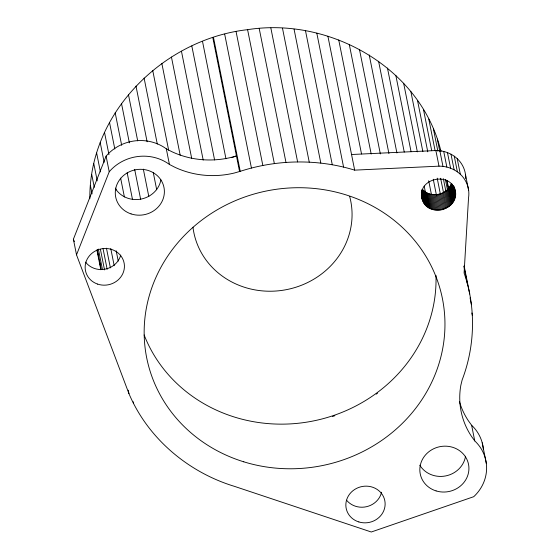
<?xml version="1.0" encoding="UTF-8"?>
<svg xmlns="http://www.w3.org/2000/svg" width="560" height="560" viewBox="0 0 560 560"><rect width="100%" height="100%" fill="white"/><g stroke="black" fill="none" stroke-linecap="round" stroke-linejoin="round"><path stroke-width="0.84" d="M440.909 151.13C420.777 67.97 329.903 16.695 247.597 29.666C163.989 39.032 88.963 112.448 89.838 198.702M421.372 195.335C423.605 220.36 463.645 210.581 454.265 187.194M459.382 401.471A80.304 74.613 -11.3 0 0 468.447 420.882L471.625 425.264L474.747 440.888A42.35 39.347 -11.3 0 1 473.725 496.699L371.294 532L234.451 486.353C188.244 472.325 147.882 438.375 128.94 393.61L76.517 254.849L73.395 239.225L106.092 156.149A42.91 39.865 -11.3 0 1 166.306 148.834L171.619 151.578A85.89 79.8 -11.3 0 0 231.231 157.388L236.453 155.939L231.693 157.654M76.517 254.849L109.214 171.773L106.092 156.149M425.593 205.086L422.471 189.462C430.5 198.485 447.202 195.209 451.248 183.834L454.37 199.458M109.214 171.773A42.91 39.865 -11.3 0 1 169.428 164.458L174.741 167.202A85.89 79.8 -11.3 0 0 234.353 173.012L240.233 171.325C277.095 159.355 317.583 158.739 354.669 170.135L438.998 166.159C446.789 166.11 454.601 168.924 460.327 174.251A30.471 28.308 -11.3 0 1 468.531 197.946L464.093 273.021C476.07 307.461 475.132 345.954 462.133 379.96L460.859 385.224A80.304 74.613 -11.3 0 0 471.569 436.506L474.747 440.888M351.547 154.511L435.876 150.535C443.667 150.486 451.479 153.3 457.205 158.627A30.471 28.308 -11.3 0 1 465.738 178.612M73.395 239.225L74.319 241.675M455.091 191.303C451.507 171.143 417.606 177.786 421.862 197.799M465.549 174.909L468.671 190.533M457.205 158.627L460.327 174.251M454.265 156.212L457.387 171.836M450.996 154.182L454.118 169.806M447.461 152.579L450.583 168.196M454.202 187.012L455.252 192.318M454.153 187.481L455.336 193.347M453.691 185.885L455.357 194.376M453.495 186.361L455.301 195.405M453.04 185.745L455.175 196.434M452.347 184.303L454.979 197.456M451.752 183.666L454.706 198.464M450.842 184.807L453.964 200.424M443.723 151.424L446.845 167.041M450.366 185.752L453.488 201.369M449.827 186.662L452.949 202.286M449.232 187.544L452.354 203.168M447.069 180.544L448.602 188.223M448.574 188.391L451.689 204.015M464.114 265.832L469.735 293.979M440.531 149.499L440.874 151.207M446.663 180.208L448.371 188.734M463.876 266.35L467.285 283.402M470.071 297.878L471.436 304.696M447.853 189.196L450.975 204.82M439.838 150.738L442.96 166.362M437.339 139.118L439.74 151.123M445.389 179.403L447.615 190.547M471.87 312.963L472.381 315.518M447.083 189.959L450.205 205.583M446.264 190.673L449.386 206.297M433.426 128.975L437.878 151.263M443.359 178.689L445.928 191.548M445.403 191.338L448.525 206.962M444.493 191.947L447.615 207.571M435.876 150.535L438.998 166.159M428.799 119.112L435.134 150.822M440.615 178.255L446.663 208.124M442.561 192.997L445.683 208.621M441.546 193.438L444.668 209.055M440.51 193.809L443.632 209.433M423.486 109.571L431.704 150.71M437.185 178.136L440.44 194.425M439.446 194.117L442.568 209.741M438.368 194.369L441.483 209.986M437.269 194.544L440.391 210.168M417.501 100.387L427.777 151.816M433.258 179.242L436.513 195.531M436.17 194.656L439.292 210.28M435.064 194.705L438.186 210.322M433.965 194.684L437.087 210.301M432.866 194.593L435.988 210.21M482.23 442.841L486.339 463.519M431.781 194.432L434.903 210.056M410.879 91.609L422.87 151.606M428.694 180.754L431.431 194.467M430.71 194.208L433.832 209.832M429.653 193.921L432.775 209.545M428.631 193.571L431.753 209.195M427.63 193.151L430.752 208.775M426.664 192.675L429.786 208.299M426.293 192.465L429.415 208.089L423.892 202.86L421.589 191.352M425.74 192.143L428.862 207.767M403.648 83.272L417.347 151.844M424.2 186.13L425.397 192.129M424.851 191.548L427.973 207.172M424.011 190.904L427.133 206.528M423.213 190.204L426.174 205.009M421.953 189.49L424.907 204.295M421.82 191.128L424.284 203.462M421.449 191.023L423.717 202.587M421.323 192.052L423.213 201.684M421.456 194.173L422.772 200.753M421.414 194.852L422.401 199.787M395.829 75.411L411.068 151.697M387.464 68.061L404.25 152.054M378.588 61.25L396.914 152.957M369.236 55.006L388.927 153.573M359.45 49.364L380.345 153.93M349.265 44.338L371.189 154.049M338.744 39.956L361.522 153.951M327.908 36.232L354.669 170.135M316.82 33.187L343.581 167.09M305.522 30.835L332.276 164.738M294.063 29.183L320.817 163.086M282.492 28.238L309.246 162.141M270.851 28L297.612 161.903M259.203 28.476L285.964 162.379M247.597 29.666L274.351 163.569M236.068 31.556L262.829 165.459M224.679 34.146L251.433 168.049M213.472 37.422L240.233 171.325M212.821 37.66L239.575 171.563M202.503 41.37L225.967 158.795M191.814 45.976L214.592 159.971M181.447 51.212L203.196 160.062M171.444 57.064L191.653 158.2M161.861 63.497L180.187 155.211M152.733 70.497L168.658 150.213M166.306 148.834L169.428 164.458M144.095 78.029L157.283 144.025M135.982 86.058L147.119 141.771M153.286 172.627L156.709 189.763M128.443 94.549L137.69 140.833M143.339 169.113L148.82 196.546M121.492 103.467L129.374 142.891M134.68 169.463L140.679 199.465M115.171 112.77L121.681 145.341M127.162 172.774L132.468 199.339M109.508 122.43L114.814 149.002M120.638 178.143L124.404 197.001M104.517 132.398L108.969 154.679M115.647 188.104L115.99 189.819M100.226 142.625L104.167 162.337M96.656 153.076L100.422 171.934M116.179 250.789L118.237 261.072M93.814 163.702L97.244 180.845M110.768 248.556L114.198 265.699M91.721 174.461L94.29 187.32M106.449 248.178L110.39 267.89M90.377 185.311L92.092 193.879M103.054 248.731L107.163 269.304M133.224 401.772L133.56 403.473M100.415 249.333L104.531 269.906M128.254 390.201L128.94 393.61M98.371 249.067L102.48 269.633M97.258 249.599L101.199 269.311M97.986 253.75L98.329 255.465M99.701 262.325L100.555 266.609M96.908 250.033L100.842 269.752M471.625 425.264A42.35 39.347 -11.3 0 1 483.385 449.603M465.542 456.225A24.619 22.876 -11.3 0 1 445.627 475.937A24.619 22.876 -11.3 0 1 419.783 465.178M160.923 179.83A24.619 22.876 -11.3 0 1 141.386 199.017A24.619 22.876 -11.3 0 1 115.801 189.196M381.563 492.254A19.698 18.298 -11.3 0 1 366.499 506.702A19.698 18.298 -11.3 0 1 346.577 500.213M120.736 255.087A19.698 18.298 -11.3 0 1 105.252 269.143A19.698 18.298 -11.3 0 1 85.554 262.122M435.974 275.359A150.801 140.112 -11.3 0 1 313.768 420.868A150.801 140.112 -11.3 0 1 144.137 334.964M349.692 196.56A80.017 74.347 -11.3 0 1 286.489 289.632A80.017 74.347 -11.3 0 1 192.969 227.213M377.503 393.19A151.452 140.721 -11.3 0 1 376.187 394.149M334.859 415.702A151.452 140.721 -11.3 0 1 332.521 416.5M243.782 461.818A150.801 140.112 -11.3 0 0 442.554 299.299A150.801 140.112 -11.3 0 0 197.344 223.622A150.801 140.112 -11.3 0 0 243.782 461.818M436.086 490.91A24.619 22.876 -11.3 0 0 468.538 464.38A24.619 22.876 -11.3 0 0 428.505 452.025A24.619 22.876 -11.3 0 0 436.086 490.91M131.075 213.906A24.619 22.876 -11.3 0 0 164.08 187.978A24.619 22.876 -11.3 0 0 124.341 174.86A24.619 22.876 -11.3 0 0 131.075 213.906M358.855 521.941A19.698 18.298 -11.3 0 0 384.818 500.717A19.698 18.298 -11.3 0 0 352.793 490.833A19.698 18.298 -11.3 0 0 358.855 521.941M97.636 284.102A19.698 18.298 -11.3 0 0 124.208 263.55A19.698 18.298 -11.3 0 0 92.519 252.819A19.698 18.298 -11.3 0 0 97.636 284.102"/></g></svg>
